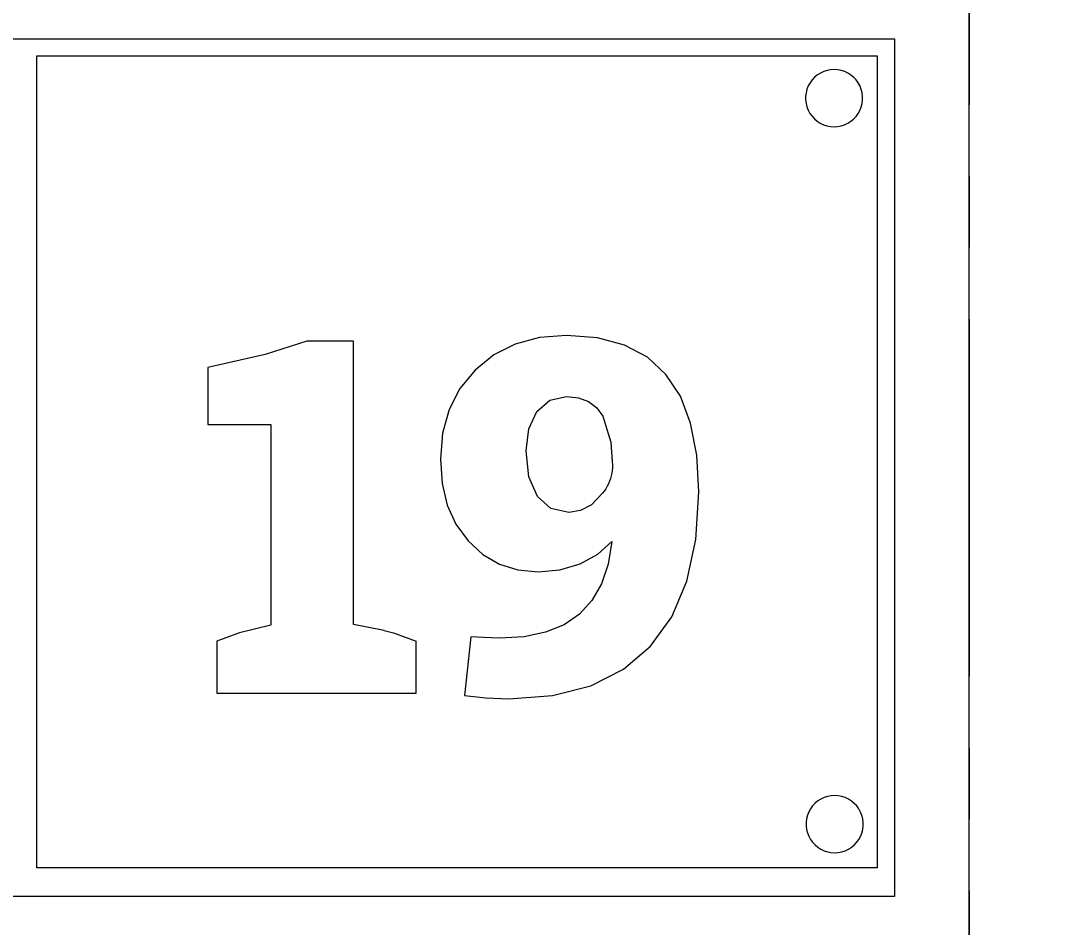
# Model space of a CAD drawing. Header units: inches. Extents: x 236662 to 497023, y -248575 to 81795.
# Drawn here: x 295628.6 to 295991.9, y -98542.1 to -98224.9 of the extents above; entities that cross this region are included whole.
import ezdxf

# ---------------------------------------------------------------- set-up
doc = ezdxf.new("R2010")
doc.units = ezdxf.units.IN
doc.header["$LTSCALE"] = 10
doc.header["$MEASUREMENT"] = 0
doc.linetypes.add('CENTER', pattern=[2, 1.25, -0.25, 0.25, -0.25])
for name, color, linetype, lineweight in [('02. HP_BE TONG', 1, 'Continuous', 35), ('05. HP_TRUC', 251, 'CENTER', 5), ('06. HP_THAY 1', 134, 'Continuous', 15)]:
    doc.layers.add(name, color=color, linetype=linetype, lineweight=lineweight)
doc.layers.add('08. HP_DIM', color=118, linetype='Continuous')
doc.styles.add('text2', font='VHELVCN.TTF')
doc.dimstyles.new('AL-100', dxfattribs={"dimtxt": 220, "dimasz": 150, "dimexe": 150, "dimexo": 150, "dimgap": 80, "dimtad": 1, "dimdec": 0, "dimzin": 9, "dimtxsty": 'text2', "dimblk": 'ARCHTICK', "dimcen": 1, "dimdle": 150, "dimclrd": 256, "dimclre": 256, "dimclrt": 7, "dimadec": 0, "dimazin": 0, "dimtfac": 1, "dimtdec": 0, "dimtix": 1, "dimtmove": 2, "dimatfit": 3, "dimldrblk": 'ARCHTICK', "dimfxl": 1, "dimtolj": 1, "dimtzin": 0, "dimlwd": -1, "dimlwe": -1, "dimarcsym": 0})

# ---------------------------------------------------------------- blocks, each defined once
blk = doc.blocks.new('KHUNG TEN A-3')
at = {"layer": '02. HP_BE TONG', "color": 1, "const_width": 0.5}
blk.add_lwpolyline([(15, 5), (415, 5), (415, 292), (15, 292)], close=True, dxfattribs=at)
at = {"layer": '06. HP_THAY 1'}
blk.add_lwpolyline([(0, 297), (420, 297), (420, 0), (0, 0)], close=True, dxfattribs=at)
at = {"layer": 'Defpoints'}
blk.add_lwpolyline([(0, 0), (420, 0), (420, 297), (0, 297)], close=True, dxfattribs=at)
blk = doc.blocks.new('_ArchTick')
at = {"color": 0, "linetype": 'ByBlock', "const_width": 0.15}
blk.add_lwpolyline([(-0.5, -0.5), (0.5, 0.5)], dxfattribs=at)
blk = doc.blocks.new('*D258')
at = {"layer": '08. HP_DIM', "transparency": 16777216}
for p, q in [((296581.96, -100401.71), (296581.96, -97301.71)), ((294310.44, -97451.71), (296731.96, -97451.71)), ((296110.44, -100251.71), (296731.96, -100251.71))]:
    blk.add_line(p, q, dxfattribs=at)
at = {"layer": 'Defpoints', "color": 0, "transparency": 16777216}
for p in [(294160.44, -97451.71), (296581.96, -97451.71), (295960.44, -100251.71)]:
    blk.add_point(p, dxfattribs=at)
at = {"layer": '08. HP_DIM', "transparency": 16777216, "xscale": 150, "yscale": 150, "zscale": 150}
for p, rotation in [((296581.96, -97451.71), 90), ((296581.96, -100251.71), 270)]:
    blk.add_blockref('_ArchTick', p, dxfattribs=dict(at, rotation=rotation))
at = {"layer": '08. HP_DIM', "color": 7, "transparency": 16777216, "insert": (296389.61, -98851.71), "char_height": 220, "attachment_point": 5, "rotation": 90, "style": 'text2'}
blk.add_mtext('\\A1;2800', dxfattribs=at)

msp = doc.modelspace()

# ---------------------------------------------------------------- linework, layer by layer
at = {"layer": '05. HP_TRUC', "ltscale": 10}
msp.add_line((295960.44, -83129.31), (295960.44, -101712.76), dxfattribs=at)
at = {"layer": '06. HP_THAY 1'}
for p, q in [((295960.44, -98611.71), (295960.44, -97811.71)), ((295434.29, -98231.26), (295934.29, -98231.26)), ((295934.29, -98231.26), (295934.29, -98531.26)), ((295634.29, -98237.26), (295928.29, -98237.26)), ((295634.29, -98521.26), (295634.29, -98237.26)), ((295928.29, -98237.26), (295928.29, -98521.26)), ((295907.32, -98243.89), (295906.35, -98244.69)), ((295908.38, -98243.22), (295907.32, -98243.89)), ((295909.52, -98242.69), (295908.38, -98243.22)), ((295910.71, -98242.31), (295909.52, -98242.69)), ((295911.95, -98242.07), (295910.71, -98242.31)), ((295913.2, -98242), (295911.95, -98242.07)), ((295914.46, -98242.08), (295913.2, -98242)), ((295915.69, -98242.32), (295914.46, -98242.08)), ((295916.88, -98242.71), (295915.69, -98242.32)), ((295918.02, -98243.25), (295916.88, -98242.71)), ((295919.07, -98243.92), (295918.02, -98243.25)), ((295920.04, -98244.73), (295919.07, -98243.92)), ((295904.14, -98247.72), (295903.67, -98248.88)), ((295904.75, -98246.62), (295904.14, -98247.72)), ((295905.49, -98245.6), (295904.75, -98246.62)), ((295906.35, -98244.69), (295905.49, -98245.6)), ((295920.9, -98245.64), (295920.04, -98244.73)), ((295921.63, -98246.66), (295920.9, -98245.64)), ((295922.24, -98247.76), (295921.63, -98246.66)), ((295903.2, -98251.34), (295903.19, -98252.6)), ((295903.36, -98250.1), (295903.2, -98251.34)), ((295903.67, -98248.88), (295903.36, -98250.1)), ((295922.69, -98248.93), (295922.24, -98247.76)), ((295923, -98250.15), (295922.69, -98248.93)), ((295923.16, -98251.4), (295923, -98250.15)), ((295903.19, -98252.6), (295903.35, -98253.85)), ((295903.35, -98253.85), (295903.66, -98255.06)), ((295922.68, -98255.11), (295922.99, -98253.9)), ((295922.99, -98253.9), (295923.15, -98252.65)), ((295923.15, -98252.65), (295923.16, -98251.4)), ((295903.66, -98255.06), (295904.12, -98256.23)), ((295904.12, -98256.23), (295904.72, -98257.33)), ((295904.72, -98257.33), (295905.45, -98258.35)), ((295905.45, -98258.35), (295906.31, -98259.27)), ((295920, -98259.31), (295920.86, -98258.39)), ((295920.86, -98258.39), (295921.61, -98257.38)), ((295921.61, -98257.38), (295922.21, -98256.28)), ((295922.21, -98256.28), (295922.68, -98255.11)), ((295906.31, -98259.27), (295907.28, -98260.07)), ((295907.28, -98260.07), (295908.34, -98260.75)), ((295908.34, -98260.75), (295909.47, -98261.29)), ((295909.47, -98261.29), (295910.66, -98261.68)), ((295910.66, -98261.68), (295911.9, -98261.92)), ((295911.9, -98261.92), (295913.15, -98262)), ((295913.15, -98262), (295914.4, -98261.92)), ((295914.4, -98261.92), (295915.64, -98261.69)), ((295915.64, -98261.69), (295916.83, -98261.31)), ((295916.83, -98261.31), (295917.97, -98260.77)), ((295917.97, -98260.77), (295919.03, -98260.1)), ((295919.03, -98260.1), (295920, -98259.31)), ((295728.74, -98337.02), (295714.08, -98341.66)), ((295745.08, -98337.02), (295728.74, -98337.02)), ((295745.08, -98436.12), (295745.08, -98337.02)), ((295801.6, -98338.04), (295794.09, -98341.83)), ((295810.09, -98335.76), (295801.6, -98338.04)), ((295819.54, -98335), (295810.09, -98335.76)), ((295830.44, -98335.86), (295819.54, -98335)), ((295839.86, -98338.41), (295830.44, -98335.86)), ((295847.83, -98342.68), (295839.86, -98338.41)), ((295714.08, -98341.66), (295694.04, -98346.29)), ((295794.09, -98341.83), (295787.54, -98347.13)), ((295854.33, -98348.65), (295847.83, -98342.68)), ((295694.04, -98346.29), (295694.04, -98366.17)), ((295787.54, -98347.13), (295782.23, -98353.63)), ((295859.38, -98356.33), (295854.33, -98348.65)), ((295782.23, -98353.63), (295778.44, -98360.99)), ((295813.67, -98357.7), (295819.54, -98356.4)), ((295819.54, -98356.4), (295823.69, -98356.82)), ((295862.98, -98365.75), (295859.38, -98356.33)), ((295809.18, -98361.62), (295813.67, -98357.7)), ((295823.69, -98356.82), (295827.19, -98358.1)), ((295827.19, -98358.1), (295830.05, -98360.24)), ((295830.05, -98360.24), (295832.26, -98363.22)), ((295778.44, -98360.99), (295776.17, -98369.21)), ((295806.34, -98367.68), (295809.18, -98361.62)), ((295832.26, -98363.22), (295835.1, -98372.38)), ((295694.04, -98366.17), (295716.1, -98366.17)), ((295716.1, -98366.17), (295716.1, -98436.41)), ((295865.15, -98376.89), (295862.98, -98365.75)), ((295776.17, -98369.21), (295775.41, -98378.3)), ((295805.39, -98375.43), (295806.34, -98367.68)), ((295835.1, -98372.38), (295835.58, -98379.3)), ((295775.41, -98378.3), (295776.01, -98386.78)), ((295806.38, -98384.55), (295805.39, -98375.43)), ((295865.87, -98389.75), (295865.15, -98376.89)), ((295835.59, -98381.25), (295835.51, -98382.23)), ((295835.58, -98379.3), (295835.62, -98380.27)), ((295835.62, -98380.27), (295835.59, -98381.25)), ((295809.35, -98391.35), (295806.38, -98384.55)), ((295834.9, -98385.09), (295834.58, -98386.02)), ((295835.16, -98384.15), (295834.9, -98385.09)), ((295835.37, -98383.19), (295835.16, -98384.15)), ((295835.51, -98382.23), (295835.37, -98383.19)), ((295776.01, -98386.78), (295777.83, -98394.38)), ((295833.3, -98388.65), (295832.76, -98389.47)), ((295833.78, -98387.8), (295833.3, -98388.65)), ((295834.21, -98386.92), (295833.78, -98387.8)), ((295834.58, -98386.02), (295834.21, -98386.92)), ((295814.09, -98395.58), (295809.35, -98391.35)), ((295832.18, -98390.26), (295828.3, -98394.3)), ((295832.76, -98389.47), (295832.18, -98390.26)), ((295864.81, -98406.46), (295865.87, -98389.75)), ((295777.83, -98394.38), (295780.86, -98401.1)), ((295820.39, -98397), (295814.09, -98395.58)), ((295824.39, -98396.32), (295820.39, -98397)), ((295828.3, -98394.3), (295824.39, -98396.32)), ((295780.86, -98401.1), (295785.09, -98406.93)), ((295785.09, -98406.93), (295790.26, -98411.65)), ((295830.51, -98411.59), (295835.38, -98407.1)), ((295835.38, -98407.1), (295834.1, -98415.07)), ((295861.64, -98421.02), (295864.81, -98406.46)), ((295790.26, -98411.65), (295796.06, -98415.02)), ((295824.34, -98414.94), (295830.51, -98411.59)), ((295796.06, -98415.02), (295802.51, -98417.04)), ((295802.51, -98417.04), (295809.61, -98417.72)), ((295809.61, -98417.72), (295817.25, -98417.02)), ((295817.25, -98417.02), (295824.34, -98414.94)), ((295834.1, -98415.07), (295831.8, -98421.97)), ((295831.8, -98421.97), (295828.46, -98427.79)), ((295856.35, -98433.45), (295861.64, -98421.02)), ((295828.46, -98427.79), (295824.09, -98432.54)), ((295824.09, -98432.54), (295818.68, -98436.23)), ((295716.1, -98436.41), (295705.15, -98439.03)), ((295755.76, -98438.24), (295745.08, -98436.12)), ((295818.68, -98436.23), (295812.22, -98438.86)), ((295848.94, -98443.74), (295856.35, -98433.45)), ((295705.15, -98439.03), (295697.24, -98441.97)), ((295755.76, -98438.24), (295755.52, -98438.27)), ((295755.76, -98438.24), (295759.06, -98439.03)), ((295759.06, -98439.03), (295766.98, -98441.97)), ((295812.22, -98438.86), (295804.7, -98440.44)), ((295697.24, -98441.97), (295697.24, -98460.17)), ((295766.98, -98460.17), (295766.98, -98441.97)), ((295786.02, -98440.46), (295783.83, -98461.01)), ((295790.49, -98440.71), (295786.02, -98440.46)), ((295796.13, -98440.96), (295790.49, -98440.71)), ((295804.7, -98440.44), (295796.13, -98440.96)), ((295839.49, -98451.81), (295848.94, -98443.74)), ((295828.07, -98457.58), (295839.49, -98451.81)), ((295814.68, -98461.04), (295828.07, -98457.58)), ((295697.24, -98460.17), (295766.98, -98460.17)), ((295783.83, -98461.01), (295791.33, -98461.85)), ((295791.33, -98461.85), (295799.33, -98462.19)), ((295799.33, -98462.19), (295814.68, -98461.04)), ((295907.5, -98497.9), (295906.53, -98498.7)), ((295908.56, -98497.23), (295907.5, -98497.9)), ((295909.7, -98496.7), (295908.56, -98497.23)), ((295910.89, -98496.31), (295909.7, -98496.7)), ((295912.13, -98496.08), (295910.89, -98496.31)), ((295913.38, -98496.01), (295912.13, -98496.08)), ((295914.63, -98496.09), (295913.38, -98496.01)), ((295915.87, -98496.33), (295914.63, -98496.09)), ((295917.06, -98496.72), (295915.87, -98496.33)), ((295918.19, -98497.26), (295917.06, -98496.72)), ((295919.25, -98497.93), (295918.19, -98497.26)), ((295920.22, -98498.73), (295919.25, -98497.93)), ((295904.32, -98501.72), (295903.85, -98502.89)), ((295904.92, -98500.63), (295904.32, -98501.72)), ((295905.67, -98499.61), (295904.92, -98500.63)), ((295906.53, -98498.7), (295905.67, -98499.61)), ((295921.08, -98499.65), (295920.22, -98498.73)), ((295921.81, -98500.67), (295921.08, -98499.65)), ((295922.41, -98501.77), (295921.81, -98500.67)), ((295922.87, -98502.94), (295922.41, -98501.77)), ((295903.38, -98505.35), (295903.37, -98506.61)), ((295903.54, -98504.11), (295903.38, -98505.35)), ((295903.85, -98502.89), (295903.54, -98504.11)), ((295923.18, -98504.16), (295922.87, -98502.94)), ((295923.34, -98505.4), (295923.18, -98504.16)), ((295923.33, -98506.66), (295923.34, -98505.4)), ((295903.37, -98506.61), (295903.53, -98507.85)), ((295903.53, -98507.85), (295903.84, -98509.07)), ((295903.84, -98509.07), (295904.29, -98510.24)), ((295922.39, -98510.29), (295922.86, -98509.12)), ((295922.86, -98509.12), (295923.17, -98507.91)), ((295923.17, -98507.91), (295923.33, -98506.66)), ((295904.29, -98510.24), (295904.9, -98511.34)), ((295904.9, -98511.34), (295905.63, -98512.36)), ((295905.63, -98512.36), (295906.49, -98513.28)), ((295920.18, -98513.31), (295921.04, -98512.4)), ((295921.04, -98512.4), (295921.78, -98511.39)), ((295921.78, -98511.39), (295922.39, -98510.29)), ((295906.49, -98513.28), (295907.45, -98514.08)), ((295907.45, -98514.08), (295908.51, -98514.76)), ((295908.51, -98514.76), (295909.65, -98515.29)), ((295909.65, -98515.29), (295910.84, -98515.69)), ((295910.84, -98515.69), (295912.07, -98515.92)), ((295912.07, -98515.92), (295913.33, -98516.01)), ((295913.33, -98516.01), (295914.58, -98515.93)), ((295914.58, -98515.93), (295915.82, -98515.7)), ((295915.82, -98515.7), (295917.01, -98515.31)), ((295917.01, -98515.31), (295918.15, -98514.78)), ((295918.15, -98514.78), (295919.21, -98514.11)), ((295919.21, -98514.11), (295920.18, -98513.31)), ((295928.29, -98521.26), (295634.29, -98521.26)), ((295934.29, -98531.26), (295434.29, -98531.26))]:
    msp.add_line(p, q, dxfattribs=at)

# ---------------------------------------------------------------- block references
at = {"color": 1, "extrusion": (-2.60012e-09, -0.006863, 0.999976), "xscale": 75.4676488820624, "yscale": 75.4676488820624, "zscale": 75.4676488820624, "rotation": 269.9999565870517}
msp.add_blockref('KHUNG TEN A-3', (282444.61, -78209.22, 567.61), dxfattribs=at)

# ---------------------------------------------------------------- dimensions: what is measured, and where the dimension line sits
at = {"layer": '08. HP_DIM'}
dim = msp.add_linear_dim(base=(296581.96, -97451.71), p1=(295960.44, -100251.71), p2=(294160.44, -97451.71), angle=90, dimstyle='AL-100', dxfattribs=at)
dim.commit()
dim.dimension.update_dxf_attribs({"geometry": '*D258', "text_midpoint": (296389.61, -98851.71)})

doc.saveas('drawing.dxf')
